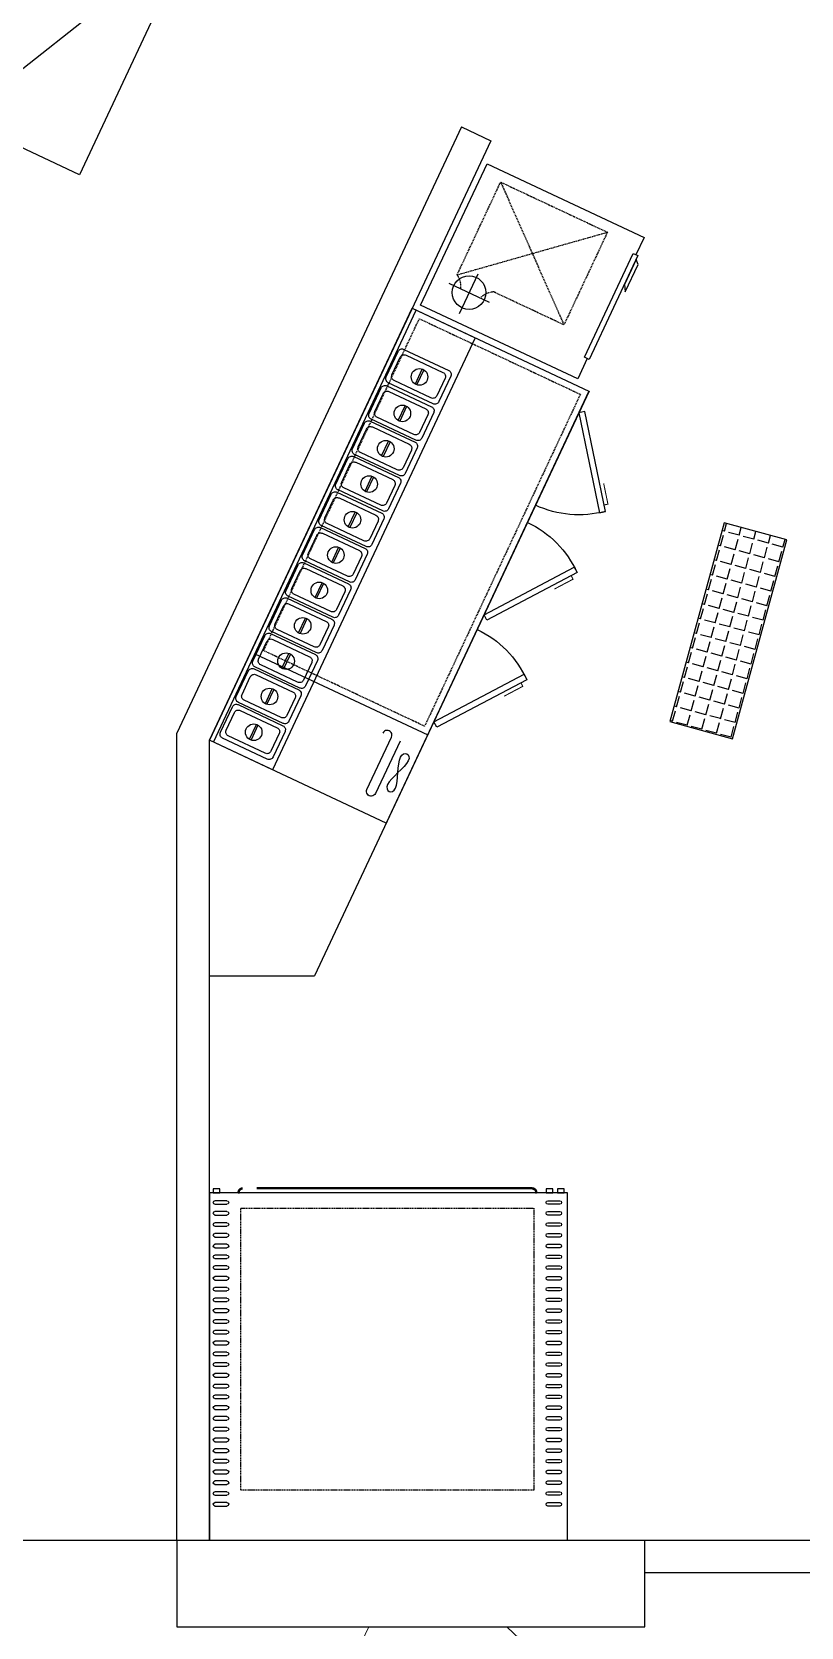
# Model space of a CAD drawing. Header units: millimetres. Extents: x 24907 to 30960, y 3978 to 9944.
# Drawn here: x 27335 to 27690, y 7959 to 8694 of the extents above; entities that cross this region are included whole.
import ezdxf

# ---------------------------------------------------------------- set-up
doc = ezdxf.new("R2010")
doc.units = ezdxf.units.MM
for name, pattern in [('ACAD_ISO02W100', [15, 12, -3]), ('DASHED', [0.75, 0.5, -0.25]), ('DOT', [6.35, 0, -6.35]), ('HIDDENX2', [19.05, 12.7, -6.35])]:
    doc.linetypes.add(name, pattern=pattern)
for name, color, linetype in [('002 Çizgi', 7, 'Continuous'), ('CIHAZ', 2, 'Continuous'), ('S2000-002 Çizgi', 7, 'Continuous')]:
    doc.layers.add(name, color=color, linetype=linetype)
doc.layers.add('iz', color=241, linetype='DOT', lineweight=13)
doc.layers.add('kl', color=5, linetype='Continuous', lineweight=25)

# ---------------------------------------------------------------- blocks, each defined once
blk = doc.blocks.new('A$C01E77913')
at = {"layer": 'S2000-002 Çizgi'}
for points in [[(2, 26.8), (15, 26.8, -0.414214), (17, 24.8), (17, 2, -0.414214), (15, 0), (2, 0, -0.414214), (0, 2), (0, 24.8, -0.414214)], [(4, 24.8), (13, 24.8, -0.414214), (15, 22.8), (15, 4, -0.414214), (13, 2), (4, 2, -0.414214), (2, 4), (2, 22.8, -0.414214)]]:
    blk.add_lwpolyline(points, format="xyb", close=True, dxfattribs=at)
blk.add_lwpolyline([(4.71, 14.27), (12.21, 14.27), (12.21, 13.52), (4.71, 13.52)], close=True, dxfattribs=at)
blk.add_circle((8.46, 13.87), 3.82, dxfattribs=at)
blk = doc.blocks.new('188-70-M')
at = {"layer": '002 Çizgi', "color": 7}
blk.add_line((67.58, -126.01), (67.58, 93.99), dxfattribs=at)
for points in [[(-20.42, -126.01), (69.58, -126.01), (69.58, 93.99), (-20.42, 93.99)], [(37.58, 93.99), (37.58, -126.02), (69.58, -126.02), (69.58, 93.99)], [(-50.85, 46.99), (-22.68, 84.64), (-20.42, 82.95), (-48.59, 45.3)], [(-51.01, 15.99), (-22.67, -21.54), (-20.42, -19.83), (-48.76, 17.69)], [(-51.01, -38.57), (-22.67, -76.09), (-20.42, -74.39), (-48.76, -36.87)], [(-17.39, -109.57), (-17.22, -108.11), (-16.77, -106.41), (-16.12, -104.55), (-15.39, -102.6), (-14.65, -100.65), (-14.01, -98.79), (-13.56, -97.09), (-13.39, -95.63), (-13.56, -94.48), (-14.01, -93.67), (-14.65, -93.18), (-15.39, -93.01), (-16.12, -93.18), (-16.77, -93.67), (-17.22, -94.48), (-17.39, -95.63), (-17.22, -97.09), (-16.77, -98.79), (-16.12, -100.65), (-15.39, -102.6), (-14.65, -104.55), (-14.01, -106.41), (-13.56, -108.11), (-13.39, -109.57), (-13.56, -110.72), (-14.01, -111.53), (-14.65, -112.02), (-15.39, -112.19), (-16.12, -112.02), (-16.77, -111.53), (-17.22, -110.72)]]:
    blk.add_lwpolyline(points, close=True, dxfattribs=at)
at = {"layer": '002 Çizgi', "color": 7, "linetype": 'DASHED'}
blk.add_lwpolyline([(64.58, -78.01), (64.58, 90.99), (-17.42, 90.99), (-17.42, -78.01)], close=True, dxfattribs=at)
at = {"layer": '002 Çizgi', "color": 7, "const_width": 0.47}
for points in [[(-49, 49.47), (-50.45, 50.56), (-45.8, 56.78), (-44.61, 58.37)], [(-49.15, 13.52), (-50.6, 12.42), (-45.92, 6.22), (-44.72, 4.64)], [(-49.15, -41.04), (-50.6, -42.14), (-45.92, -48.33), (-44.72, -49.92)]]:
    blk.add_lwpolyline(points, dxfattribs=at)
at = {"layer": '002 Çizgi', "color": 7}
blk.add_lwpolyline([(67.58, -81.01), (-20.42, -81.01)], dxfattribs=at)
for points in [[(-5.74, -115.68), (-5.74, -89.01, -1), (-1.39, -89.01)], [(-10.08, -89.01), (-10.08, -115.68, 1), (-5.74, -115.68)]]:
    blk.add_lwpolyline(points, format="xyb", dxfattribs=at)
for centre, start, end in [((-20.42, 82.95), 229.75503, 270), ((-20.42, -19.83), 90, 130.50921), ((-20.42, -74.39), 90, 130.50921)]:
    blk.add_arc(centre, 47.02, start, end, dxfattribs=at)
at = {"layer": '002 Çizgi', "color": 7, "xscale": -1, "rotation": 90}
for p in [(66.98, 75.21), (66.98, 56.63), (66.98, 38.63), (66.98, 20.63), (66.98, 2.48), (66.98, -15.52), (66.98, -33.52), (66.98, -51.52), (66.98, -69.52), (66.98, -87.52), (66.59, -105.52)]:
    blk.add_blockref('A$C01E77913', p, dxfattribs=at)
blk = doc.blocks.new('A$C5AAB6994')
at = {"layer": 'S2000-002 Çizgi'}
for points in [[(4.6, 160), (1.54, 160), (1.54, 161.92), (4.6, 161.92)], [(9.79, 160), (6.72, 160), (6.72, 161.92), (9.79, 161.92)], [(163.33, 160), (160.27, 160), (160.27, 161.92), (163.33, 161.92)], [(165, 0), (0, 0), (0, 160), (165, 160)]]:
    blk.add_lwpolyline(points, close=True, dxfattribs=at)
at = {"layer": 'S2000-002 Çizgi', "linetype": 'HIDDENX2', "ltscale": 10}
for points in [[(14.74, 160), (14.23, 160), (14.23, 160.35, -0.414214), (16.23, 162.35), (149.75, 162.35, -0.414214), (151.75, 160.35), (151.75, 160), (151.24, 160)], [(14.74, 160, -0.472507), (16.23, 161.85), (149.75, 161.85, -0.472507), (151.24, 160)]]:
    blk.add_lwpolyline(points, format="xyb", dxfattribs=at)
at = {"layer": 'S2000-002 Çizgi'}
for points in [[(9.02, 156.39), (3.52, 156.39)], [(3.52, 154.76), (9.02, 154.76)], [(156.98, 156.39), (162.48, 156.39)], [(162.48, 154.76), (156.98, 154.76)], [(9.02, 151.42), (3.52, 151.42)], [(3.52, 149.79), (9.02, 149.79)], [(156.98, 151.42), (162.48, 151.42)], [(162.48, 149.79), (156.98, 149.79)], [(9.02, 146.26), (3.52, 146.26)], [(3.52, 144.63), (9.02, 144.63)], [(9.02, 141.29), (3.52, 141.29)], [(156.98, 146.26), (162.48, 146.26)], [(162.48, 144.63), (156.98, 144.63)], [(156.98, 141.29), (162.48, 141.29)], [(3.52, 139.66), (9.02, 139.66)], [(9.02, 136.32), (3.52, 136.32)], [(3.52, 134.69), (9.02, 134.69)], [(162.48, 139.66), (156.98, 139.66)], [(156.98, 136.32), (162.48, 136.32)], [(162.48, 134.69), (156.98, 134.69)], [(9.02, 131.35), (3.52, 131.35)], [(3.52, 129.73), (9.02, 129.73)], [(9.02, 126.39), (3.52, 126.39)], [(156.98, 131.35), (162.48, 131.35)], [(162.48, 129.73), (156.98, 129.73)], [(156.98, 126.39), (162.48, 126.39)], [(3.52, 124.76), (9.02, 124.76)], [(9.02, 121.42), (3.52, 121.42)], [(3.52, 119.79), (9.02, 119.79)], [(162.48, 124.76), (156.98, 124.76)], [(156.98, 121.42), (162.48, 121.42)], [(162.48, 119.79), (156.98, 119.79)], [(9.02, 116.45), (3.52, 116.45)], [(3.52, 114.83), (9.02, 114.83)], [(9.02, 111.49), (3.52, 111.49)], [(156.98, 116.45), (162.48, 116.45)], [(162.48, 114.83), (156.98, 114.83)], [(156.98, 111.49), (162.48, 111.49)], [(3.52, 109.86), (9.02, 109.86)], [(9.02, 106.52), (3.52, 106.52)], [(3.52, 104.89), (9.02, 104.89)], [(162.48, 109.86), (156.98, 109.86)], [(156.98, 106.52), (162.48, 106.52)], [(162.48, 104.89), (156.98, 104.89)], [(9.02, 101.55), (3.52, 101.55)], [(3.52, 99.93), (9.02, 99.93)], [(9.02, 96.59), (3.52, 96.59)], [(156.98, 101.55), (162.48, 101.55)], [(162.48, 99.93), (156.98, 99.93)], [(156.98, 96.59), (162.48, 96.59)], [(3.52, 94.96), (9.02, 94.96)], [(9.02, 91.62), (3.52, 91.62)], [(3.52, 89.99), (9.02, 89.99)], [(162.48, 94.96), (156.98, 94.96)], [(156.98, 91.62), (162.48, 91.62)], [(162.48, 89.99), (156.98, 89.99)], [(9.02, 86.65), (3.52, 86.65)], [(3.52, 85.03), (9.02, 85.03)], [(9.02, 81.69), (3.52, 81.69)], [(156.98, 86.65), (162.48, 86.65)], [(162.48, 85.03), (156.98, 85.03)], [(156.98, 81.69), (162.48, 81.69)], [(3.52, 80.06), (9.02, 80.06)], [(9.02, 76.72), (3.52, 76.72)], [(3.52, 75.09), (9.02, 75.09)], [(162.48, 80.06), (156.98, 80.06)], [(156.98, 76.72), (162.48, 76.72)], [(162.48, 75.09), (156.98, 75.09)], [(9.02, 71.75), (3.52, 71.75)], [(3.52, 70.13), (9.02, 70.13)], [(9.02, 66.79), (3.52, 66.79)], [(156.98, 71.75), (162.48, 71.75)], [(162.48, 70.13), (156.98, 70.13)], [(156.98, 66.79), (162.48, 66.79)], [(3.52, 65.16), (9.02, 65.16)], [(9.02, 61.82), (3.52, 61.82)], [(3.52, 60.19), (9.02, 60.19)], [(162.48, 65.16), (156.98, 65.16)], [(156.98, 61.82), (162.48, 61.82)], [(162.48, 60.19), (156.98, 60.19)], [(9.02, 56.85), (3.52, 56.85)], [(3.52, 55.23), (9.02, 55.23)], [(9.02, 51.89), (3.52, 51.89)], [(156.98, 56.85), (162.48, 56.85)], [(162.48, 55.23), (156.98, 55.23)], [(156.98, 51.89), (162.48, 51.89)], [(3.52, 50.26), (9.02, 50.26)], [(9.02, 46.92), (3.52, 46.92)], [(3.52, 45.29), (9.02, 45.29)], [(162.48, 50.26), (156.98, 50.26)], [(156.98, 46.92), (162.48, 46.92)], [(162.48, 45.29), (156.98, 45.29)], [(9.02, 41.95), (3.52, 41.95)], [(3.52, 40.33), (9.02, 40.33)], [(9.02, 37.14), (3.52, 37.14)], [(156.98, 41.95), (162.48, 41.95)], [(162.48, 40.33), (156.98, 40.33)], [(156.98, 37.14), (162.48, 37.14)], [(3.52, 35.51), (9.02, 35.51)], [(9.02, 32.17), (3.52, 32.17)], [(3.52, 30.54), (9.02, 30.54)], [(162.48, 35.51), (156.98, 35.51)], [(156.98, 32.17), (162.48, 32.17)], [(162.48, 30.54), (156.98, 30.54)], [(9.02, 27.2), (3.52, 27.2)], [(3.52, 25.58), (9.02, 25.58)], [(9.02, 22.24), (3.52, 22.24)], [(156.98, 27.2), (162.48, 27.2)], [(162.48, 25.58), (156.98, 25.58)], [(156.98, 22.24), (162.48, 22.24)], [(3.52, 20.61), (9.02, 20.61)], [(9.02, 17.27), (3.52, 17.27)], [(3.52, 15.64), (9.02, 15.64)], [(162.48, 20.61), (156.98, 20.61)], [(156.98, 17.27), (162.48, 17.27)], [(162.48, 15.64), (156.98, 15.64)]]:
    blk.add_lwpolyline(points, dxfattribs=at)
at = {"layer": 'S2000-002 Çizgi', "linetype": 'DASHED'}
blk.add_lwpolyline([(150.49, 153), (15.49, 153), (15.49, 23), (150.49, 23)], close=True, dxfattribs=at)
at = {"layer": 'S2000-002 Çizgi'}
for centre, start, end in [((3.52, 155.57), 90, 270), ((9.02, 155.57), 270, 90), ((156.98, 155.57), 90, 270), ((162.48, 155.57), 270, 90), ((3.52, 150.61), 90, 270), ((9.02, 150.61), 270, 90), ((156.98, 150.61), 90, 270), ((162.48, 150.61), 270, 90), ((3.52, 145.44), 90, 270), ((3.52, 140.47), 90, 270), ((9.02, 145.44), 270, 90), ((9.02, 140.47), 270, 90), ((156.98, 145.44), 90, 270), ((156.98, 140.47), 90, 270), ((162.48, 145.44), 270, 90), ((162.48, 140.47), 270, 90), ((3.52, 135.51), 90, 270), ((9.02, 135.51), 270, 90), ((156.98, 135.51), 90, 270), ((162.48, 135.51), 270, 90), ((3.52, 130.54), 90, 270), ((3.52, 125.57), 90, 270), ((9.02, 130.54), 270, 90), ((9.02, 125.57), 270, 90), ((156.98, 130.54), 90, 270), ((156.98, 125.57), 90, 270), ((162.48, 130.54), 270, 90), ((162.48, 125.57), 270, 90), ((3.52, 120.61), 90, 270), ((9.02, 120.61), 270, 90), ((156.98, 120.61), 90, 270), ((162.48, 120.61), 270, 90), ((3.52, 115.64), 90, 270), ((3.52, 110.67), 90, 270), ((9.02, 115.64), 270, 90), ((9.02, 110.67), 270, 90), ((156.98, 115.64), 90, 270), ((156.98, 110.67), 90, 270), ((162.48, 115.64), 270, 90), ((162.48, 110.67), 270, 90), ((3.52, 105.71), 90, 270), ((9.02, 105.71), 270, 90), ((156.98, 105.71), 90, 270), ((162.48, 105.71), 270, 90), ((3.52, 100.74), 90, 270), ((3.52, 95.77), 90, 270), ((9.02, 100.74), 270, 90), ((9.02, 95.77), 270, 90), ((156.98, 100.74), 90, 270), ((156.98, 95.77), 90, 270), ((162.48, 100.74), 270, 90), ((162.48, 95.77), 270, 90), ((3.52, 90.81), 90, 270), ((9.02, 90.81), 270, 90), ((156.98, 90.81), 90, 270), ((162.48, 90.81), 270, 90), ((3.52, 85.84), 90, 270), ((3.52, 80.87), 90, 270), ((9.02, 85.84), 270, 90), ((9.02, 80.87), 270, 90), ((156.98, 85.84), 90, 270), ((156.98, 80.87), 90, 270), ((162.48, 85.84), 270, 90), ((162.48, 80.87), 270, 90), ((3.52, 75.91), 90, 270), ((9.02, 75.91), 270, 90), ((156.98, 75.91), 90, 270), ((162.48, 75.91), 270, 90), ((3.52, 70.94), 90, 270), ((3.52, 65.97), 90, 270), ((9.02, 70.94), 270, 90), ((9.02, 65.97), 270, 90), ((156.98, 70.94), 90, 270), ((156.98, 65.97), 90, 270), ((162.48, 70.94), 270, 90), ((162.48, 65.97), 270, 90), ((3.52, 61.01), 90, 270), ((9.02, 61.01), 270, 90), ((156.98, 61.01), 90, 270), ((162.48, 61.01), 270, 90), ((3.52, 56.04), 90, 270), ((3.52, 51.07), 90, 270), ((9.02, 56.04), 270, 90), ((9.02, 51.07), 270, 90), ((156.98, 56.04), 90, 270), ((156.98, 51.07), 90, 270), ((162.48, 56.04), 270, 90), ((162.48, 51.07), 270, 90), ((3.52, 46.11), 90, 270), ((9.02, 46.11), 270, 90), ((156.98, 46.11), 90, 270), ((162.48, 46.11), 270, 90), ((3.52, 41.14), 90, 270), ((3.52, 36.32), 90, 270), ((9.02, 41.14), 270, 90), ((9.02, 36.32), 270, 90), ((156.98, 41.14), 90, 270), ((156.98, 36.32), 90, 270), ((162.48, 41.14), 270, 90), ((162.48, 36.32), 270, 90), ((3.52, 31.36), 90, 270), ((9.02, 31.36), 270, 90), ((156.98, 31.36), 90, 270), ((162.48, 31.36), 270, 90), ((3.52, 26.39), 90, 270), ((3.52, 21.42), 90, 270), ((9.02, 26.39), 270, 90), ((9.02, 21.42), 270, 90), ((156.98, 26.39), 90, 270), ((156.98, 21.42), 90, 270), ((162.48, 26.39), 270, 90), ((162.48, 21.42), 270, 90), ((3.52, 16.46), 90, 270), ((9.02, 16.46), 270, 90), ((156.98, 16.46), 90, 270), ((162.48, 16.46), 270, 90)]:
    blk.add_arc(centre, 0.814, start, end, dxfattribs=at)
blk = doc.blocks.new('A$C734D7A9C')
at = {"layer": 'CIHAZ', "color": 1}
for p, q in [((14.73, 75.33), (14.73, 54.78)), ((24.09, 65.06), (3.98, 65.06))]:
    blk.add_line(p, q, dxfattribs=at)
at = {"layer": 'CIHAZ', "color": 5, "linetype": 'DASHED'}
for p, q in [((67.01, 73.52), (19.82, 19.15)), ((19.82, 73.52), (67.01, 19.15))]:
    blk.add_line(p, q, dxfattribs=at)
at = {"layer": 'CIHAZ', "color": 5}
for points in [[(63.2, 1.82), (10.36, 1.82), (10.36, 4.32), (63.2, 4.32)], [(61.2, 1.82), (48.6, 1.82), (45.6, 0), (59.6, 0)]]:
    blk.add_lwpolyline(points, close=True, dxfattribs=at)
at = {"layer": 'CIHAZ', "color": 1}
blk.add_circle((14.73, 65.06), 7.76, dxfattribs=at)
at = {"layer": 'S2000-002 Çizgi', "linetype": 'DASHED'}
for p, q in [((19.82, 73.52), (67.01, 73.52)), ((67.01, 73.52), (67.01, 19.15)), ((19.82, 19.15), (19.82, 54.92)), ((67.01, 19.15), (19.82, 19.15))]:
    blk.add_line(p, q, dxfattribs=at)
at = {"layer": 'S2000-002 Çizgi'}
blk.add_lwpolyline([(10.36, 2.81), (0, 2.81), (0, 82.81), (72, 82.81), (72, 2.81), (63.2, 2.81)], dxfattribs=at)
at = {"layer": 'S2000-002 Çizgi', "linetype": 'DASHED'}
for centre, radius, start, end in [((11.6, 78.09), 9.4, 291.20794, 330.95663), ((11, 49.89), 10.16, 29.6907, 66.77515)]:
    blk.add_arc(centre, radius, start, end, dxfattribs=at)

msp = doc.modelspace()

# ---------------------------------------------------------------- hatches: boundary and pattern name
h = msp.add_hatch()
h.set_pattern_fill('ANGLE', color=256, angle=74.72851)
h.set_pattern_definition([(74.72851, (-38802.989, -40844.742), (-6.7383499, 1.8398005), [5.08, -1.905]), (164.72851, (-38802.989, -40844.742), (-1.8398005, -6.7383499), [5.08, -1.905])])
h.paths.add_polyline_path([(27683.32, 8460.28), (27654.38, 8468.18), (27629.35, 8376.53), (27658.29, 8368.63)])

# ---------------------------------------------------------------- linework, layer by layer
for p, q in [((27409.06, 8738.98), (27302.01, 8654.45)), ((27592.12, 8528.8), (27465.64, 8259.28)), ((27417.18, 8316.22), (27417.18, 8367.87)), ((27417.18, 8259.28), (27465.64, 8259.28)), ((26902.18, 7999.28), (27402.18, 7999.28)), ((27402.18, 7999.28), (27617.82, 7999.28)), ((27617.82, 7999.28), (27717.82, 7999.28)), ((27617.82, 7984.28), (27717.82, 7984.28))]:
    msp.add_line(p, q)
at = {"color": 1}
for p, q in [((27533.28, 8650.58), (27402.18, 8371.22)), ((27533.28, 8650.58), (27546.86, 8644.21)), ((27546.86, 8644.21), (27417.18, 8367.87)), ((27402.18, 7999.28), (27402.18, 8371.22)), ((27417.18, 7999.28), (27417.18, 8367.87))]:
    msp.add_line(p, q, dxfattribs=at)
for points in [[(27302.01, 8654.45), (27353.84, 8764.89), (27409.06, 8738.98), (27357.24, 8628.53)], [(27658.29, 8368.63), (27683.32, 8460.28), (27654.38, 8468.18), (27629.35, 8376.53)]]:
    msp.add_lwpolyline(points, close=True)
msp.add_arc((27667.82, 8074.53), 161.82, 225.41103, 314.58897)
at = {"layer": 'iz', "linetype": 'ACAD_ISO02W100'}
msp.add_line((27490.55, 7959.28), (27279.37, 7509.28), dxfattribs=at)
at = {"layer": 'kl'}
for p, q in [((27402.18, 7999.28), (27617.82, 7999.28)), ((27402.18, 7999.28), (27402.18, 7959.28)), ((27617.82, 7959.28), (27617.82, 7999.28)), ((27402.18, 7959.28), (27617.82, 7959.28))]:
    msp.add_line(p, q, dxfattribs=at)

# ---------------------------------------------------------------- block references
at = {"xscale": -1}
msp.add_blockref('A$C5AAB6994', (27582.18, 7999.28), dxfattribs=at)
at = {"layer": 'S2000-002 Çizgi', "rotation": 64.86018997069175}
msp.add_blockref('A$C734D7A9C', (27589.48, 8533.27), dxfattribs=at)
at = {"layer": 'S2000-002 Çizgi', "xscale": -1, "rotation": 334.8601899706906}
msp.add_blockref('188-70-M', (27533.7, 8452.39), dxfattribs=at)

doc.saveas('drawing.dxf')
